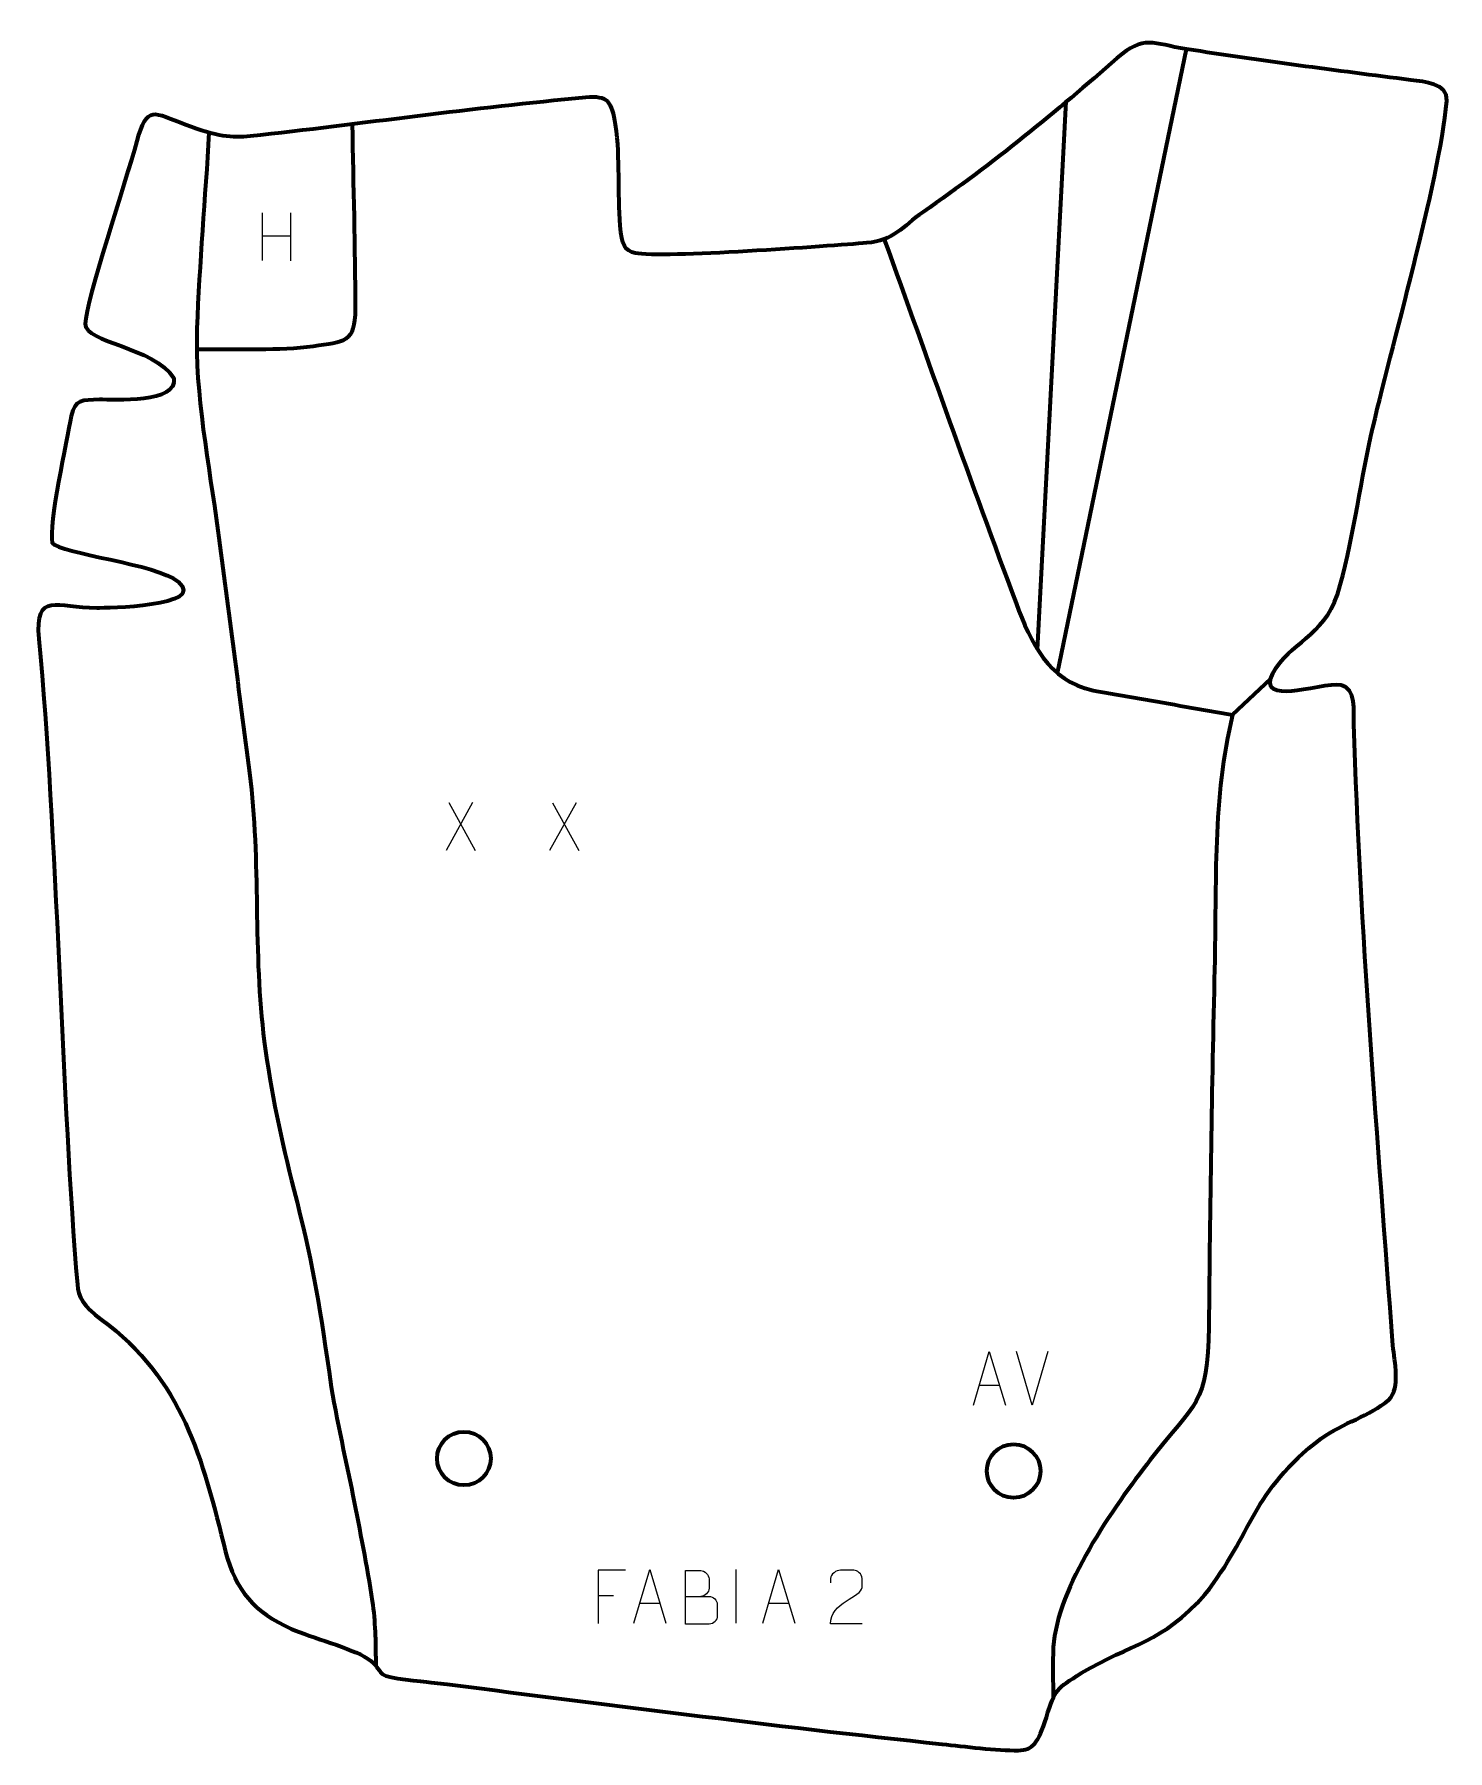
# Model space of a CAD drawing. Header units: millimetres. Extents: x -591 to 67, y 99 to 899.
import ezdxf

# ---------------------------------------------------------------- set-up
doc = ezdxf.new("R2010")
doc.units = ezdxf.units.MM
doc.header["$MEASUREMENT"] = 0
doc.layers.add('layer 2', color=7, linetype='Continuous')
doc.layers.add('layer 3', color=7, linetype='Continuous')

msp = doc.modelspace()

# ---------------------------------------------------------------- linework, layer by layer
at = {"layer": 'layer 2', "color": 142, "lineweight": 200}
for centre in [(-391.0358, 235.424), (-134.919, 229.6034)]:
    msp.add_ellipse(centre, major_axis=(0, 12.5), ratio=1, dxfattribs=at)
at = {"layer": 'layer 2', "color": 140, "lineweight": 158}
for points in [[(-114.4566, 601.4222), (-114.4566, 601.4222), (-54.415, 892.2159), (-54.415, 892.2159)], [(-123.7764, 612.4338), (-123.7764, 612.4338), (-110.5105, 867.8427), (-110.5105, 867.8427)]]:
    msp.add_open_spline(points, degree=3, dxfattribs=at)
for points, knots in [([(-443.072, 857.2288), (-442.6617, 828.5741), (-441.6962, 799.8409), (-441.7053, 771.1942), (-441.7053, 771.1942), (-441.7103, 755.2705), (-446.712, 755.6898), (-461.2317, 753.7096), (-461.2317, 753.7096), (-476.9285, 751.5688), (-496.1211, 752.309), (-512.2469, 752.2352), (-512.2469, 752.2352), (-512.2469, 752.2352), (-515.2247, 752.2216), (-515.2247, 752.2216)], [0, 0, 0, 0, 0.2, 0.2, 0.2, 0.2, 0.4, 0.4, 0.4, 0.4, 0.6, 0.6, 0.6, 0.6, 1, 1, 1, 1]), ([(-509.8063, 853.295), (-511.564, 823.0347), (-514.33, 792.2843), (-515.4317, 762.0795), (-515.4317, 762.0795), (-516.5252, 732.0967), (-509.687, 697.9778), (-505.6492, 667.9528), (-505.6492, 667.9528), (-500.5902, 630.3342), (-495.8936, 592.6673), (-490.9624, 555.0317), (-490.9624, 555.0317), (-485.5339, 513.6001), (-489.4915, 471.1109), (-484.0349, 429.6831), (-484.0349, 429.6831), (-481.0221, 406.8093), (-476.0976, 383.3243), (-470.2982, 360.7648), (-470.2982, 360.7648), (-462.0201, 328.5638), (-458.6013, 309.3245), (-453.8925, 275.7575), (-453.8925, 275.7575), (-451.2615, 257.0426), (-446.4718, 236.8973), (-442.7571, 218.165), (-442.7571, 218.165), (-439.5104, 201.7921), (-436.2676, 185.4753), (-433.7626, 168.9662), (-433.7626, 168.9662), (-432.3106, 159.2809), (-432.1865, 150.3855), (-432.1408, 140.6415), (-432.1408, 140.6415), (-432.1408, 140.6415), (-432.1334, 138.8889), (-432.1334, 138.8889)], [0, 0, 0, 0, 0.09090909, 0.09090909, 0.09090909, 0.09090909, 0.18181818, 0.18181818, 0.18181818, 0.18181818, 0.27272727, 0.27272727, 0.27272727, 0.27272727, 0.36363636, 0.36363636, 0.36363636, 0.36363636, 0.45454545, 0.45454545, 0.45454545, 0.45454545, 0.54545455, 0.54545455, 0.54545455, 0.54545455, 0.63636364, 0.63636364, 0.63636364, 0.63636364, 0.72727273, 0.72727273, 0.72727273, 0.72727273, 0.81818182, 0.81818182, 0.81818182, 0.81818182, 1, 1, 1, 1]), ([(-195.206, 803.4971), (-174.7074, 746.9847), (-154.9422, 690.2149), (-133.74, 633.9584), (-133.74, 633.9584), (-126.8156, 615.5997), (-118.8643, 597.9875), (-97.8919, 593.3589), (-97.8919, 593.3589), (-90.7247, 591.9628), (-83.4381, 590.9199), (-76.2364, 589.6593), (-76.2364, 589.6593), (-61.7898, 587.0501), (-47.3366, 584.4795), (-32.8763, 581.9474), (-32.8763, 581.9474), (-32.8763, 581.9474), (-15.1513, 598.7572), (-15.1513, 598.7572)], [0, 0, 0, 0, 0.16666667, 0.16666667, 0.16666667, 0.16666667, 0.33333333, 0.33333333, 0.33333333, 0.33333333, 0.5, 0.5, 0.5, 0.5, 0.66666667, 0.66666667, 0.66666667, 0.66666667, 1, 1, 1, 1]), ([(-32.8763, 581.9474), (-42.3701, 543.6836), (-40.3614, 502.8569), (-41.3032, 463.5774), (-41.3032, 463.5774), (-42.6456, 407.9022), (-43.4748, 352.6679), (-43.9871, 296.9846), (-43.9871, 296.9846), (-44.3258, 260.1706), (-50.4226, 261.7595), (-71.2957, 234.7319), (-71.2957, 234.7319), (-88.4808, 212.4796), (-114.6695, 175.6314), (-116.4321, 147.458), (-116.4321, 147.458), (-116.8873, 140.1813), (-116.5163, 131.1548), (-116.54, 123.6628)], [0, 0, 0, 0, 0.16666667, 0.16666667, 0.16666667, 0.16666667, 0.33333333, 0.33333333, 0.33333333, 0.33333333, 0.5, 0.5, 0.5, 0.5, 0.66666667, 0.66666667, 0.66666667, 0.66666667, 1, 1, 1, 1])]:
    msp.add_open_spline(points, degree=3, knots=knots, dxfattribs=at)
at = {"layer": 'layer 3', "color": 242, "lineweight": 158}
msp.add_open_spline([(15.9288, 638.1168), (9.3535, 618.3267), (-6.1098, 615.7355), (-14.1641, 601.3232), (-14.1641, 601.3232), (-18.0888, 593.2016), (-12.0625, 592.583), (-5.29, 593.0205), (-5.29, 593.0205), (0.5388, 593.3971), (13.3117, 596.7612), (17.6199, 595.8303), (17.6199, 595.8303), (24.7843, 594.2823), (23.4315, 583.4721), (23.5807, 577.5822), (23.5807, 577.5822), (26.4657, 483.2542), (34.8385, 382.5805), (41.798, 288.0047), (41.798, 288.0047), (42.5196, 280.4413), (45.3924, 268.609), (39.9036, 262.7112), (39.9036, 262.7112), (30.904, 255.135), (18.6262, 252.1054), (8.4088, 244.768), (8.4088, 244.768), (-24.4361, 219.898), (-23.2883, 200.5527), (-45.7713, 172.1063), (-45.7713, 172.1063), (-65.8052, 149.1555), (-79.807, 149.3972), (-103.3499, 135.4909), (-103.3499, 135.4909), (-115.1274, 127.9004), (-115.4461, 128.175), (-119.6777, 114.7822), (-119.6777, 114.7822), (-123.4978, 102.6919), (-125.9006, 99.5577), (-132.7445, 99.3967), (-132.7445, 99.3967), (-142.7831, 99.26), (-158.0699, 101.2752), (-168.2322, 102.3411), (-168.2322, 102.3411), (-247.8957, 110.7116), (-326.8851, 121.2446), (-406.3307, 131.1055), (-406.3307, 131.1055), (-410.5271, 131.6263), (-426.5107, 132.649), (-428.9655, 134.9251), (-428.9655, 134.9251), (-431.7214, 137.4802), (-431.2818, 139.1519), (-435.9636, 142.1997), (-435.9636, 142.1997), (-443.5292, 147.1249), (-461.7804, 151.7995), (-471.5718, 156.0932), (-471.5718, 156.0932), (-488.6473, 163.7858), (-497.2601, 173.7874), (-502.0806, 191.9979), (-502.0806, 191.9979), (-512.8138, 235.1727), (-522.0255, 272.4233), (-559.981, 300.186), (-559.981, 300.186), (-568.429, 306.3653), (-570.6755, 310.9722), (-571.1435, 316.4432), (-571.1435, 316.4432), (-578.3207, 400.3412), (-580.6915, 528.4956), (-589.0723, 617.4708), (-589.0723, 617.4708), (-591.1791, 639.8382), (-580.7018, 631.6033), (-562.0037, 631.7462), (-562.0037, 631.7462), (-558.078, 631.7762), (-510.4675, 632.2456), (-524.1441, 644.076), (-524.1441, 644.076), (-533.5979, 652.2535), (-579.659, 657.1777), (-582.8153, 662.1709), (-582.8153, 662.1709), (-584.7934, 670.3933), (-576.0272, 710.1296), (-573.9809, 721.1033), (-573.9809, 721.1033), (-572.1717, 729.1593), (-568.9487, 728.6114), (-560.8598, 728.8721), (-560.8598, 728.8721), (-554.4674, 729.022), (-523.795, 726.9129), (-526.2525, 738.9075), (-526.2525, 738.9075), (-535.7479, 753.7687), (-567.6387, 755.1664), (-567.4608, 764.2582), (-567.4608, 764.2582), (-567.2544, 774.7932), (-548.6093, 830.5191), (-543.4595, 849.2597), (-543.4595, 849.2597), (-538.7315, 866.5039), (-535.6985, 862.5341), (-520.7729, 856.9368), (-520.7729, 856.9368), (-506.0229, 851.4054), (-499.0869, 850.6869), (-490.64, 851.616), (-490.64, 851.616), (-438.498, 857.3509), (-386.7906, 864.8828), (-334.3298, 869.6482), (-334.3298, 869.6482), (-323.7854, 870.6061), (-322.1538, 867.8033), (-320.3373, 857.0537), (-320.3373, 857.0537), (-318.0418, 840.5826), (-319.5325, 825.7869), (-318.1759, 809.9024), (-318.1759, 809.9024), (-317.4124, 800.9621), (-316.1535, 798.209), (-311.1638, 797.1502), (-311.1638, 797.1502), (-298.8466, 794.5366), (-219.9501, 800.5714), (-203.4609, 801.8894), (-203.4609, 801.8894), (-190.5607, 802.9206), (-187.1228, 809.3483), (-177.1016, 816.276), (-177.1016, 816.276), (-144.222, 839.0059), (-114.8167, 863.4232), (-86.8728, 887.9433), (-86.8728, 887.9433), (-74.132, 899.123), (-70.2, 894.6676), (-54.415, 892.2159), (-54.415, 892.2159), (-19.8575, 886.8485), (15.4456, 882.1847), (50.1556, 877.7901), (50.1556, 877.7901), (56.5666, 876.9187), (67.2974, 876.5069), (66.8749, 868.0843), (66.8749, 868.0843), (63.1784, 828.5056), (40.9764, 754.0715), (31.5511, 711.8774), (31.5511, 711.8774), (26.1508, 687.699), (22.9976, 661.3478), (15.9288, 638.1168)], degree=3, knots=[0, 0, 0, 0, 0.02325581, 0.02325581, 0.02325581, 0.02325581, 0.04651163, 0.04651163, 0.04651163, 0.04651163, 0.06976744, 0.06976744, 0.06976744, 0.06976744, 0.09302326, 0.09302326, 0.09302326, 0.09302326, 0.11627907, 0.11627907, 0.11627907, 0.11627907, 0.13953488, 0.13953488, 0.13953488, 0.13953488, 0.1627907, 0.1627907, 0.1627907, 0.1627907, 0.18604651, 0.18604651, 0.18604651, 0.18604651, 0.20930233, 0.20930233, 0.20930233, 0.20930233, 0.23255814, 0.23255814, 0.23255814, 0.23255814, 0.25581395, 0.25581395, 0.25581395, 0.25581395, 0.27906977, 0.27906977, 0.27906977, 0.27906977, 0.30232558, 0.30232558, 0.30232558, 0.30232558, 0.3255814, 0.3255814, 0.3255814, 0.3255814, 0.34883721, 0.34883721, 0.34883721, 0.34883721, 0.37209302, 0.37209302, 0.37209302, 0.37209302, 0.39534884, 0.39534884, 0.39534884, 0.39534884, 0.41860465, 0.41860465, 0.41860465, 0.41860465, 0.44186047, 0.44186047, 0.44186047, 0.44186047, 0.46511628, 0.46511628, 0.46511628, 0.46511628, 0.48837209, 0.48837209, 0.48837209, 0.48837209, 0.51162791, 0.51162791, 0.51162791, 0.51162791, 0.53488372, 0.53488372, 0.53488372, 0.53488372, 0.55813953, 0.55813953, 0.55813953, 0.55813953, 0.58139535, 0.58139535, 0.58139535, 0.58139535, 0.60465116, 0.60465116, 0.60465116, 0.60465116, 0.62790698, 0.62790698, 0.62790698, 0.62790698, 0.65116279, 0.65116279, 0.65116279, 0.65116279, 0.6744186, 0.6744186, 0.6744186, 0.6744186, 0.69767442, 0.69767442, 0.69767442, 0.69767442, 0.72093023, 0.72093023, 0.72093023, 0.72093023, 0.74418605, 0.74418605, 0.74418605, 0.74418605, 0.76744186, 0.76744186, 0.76744186, 0.76744186, 0.79069767, 0.79069767, 0.79069767, 0.79069767, 0.81395349, 0.81395349, 0.81395349, 0.81395349, 0.8372093, 0.8372093, 0.8372093, 0.8372093, 0.86046512, 0.86046512, 0.86046512, 0.86046512, 0.88372093, 0.88372093, 0.88372093, 0.88372093, 0.90697674, 0.90697674, 0.90697674, 0.90697674, 0.93023256, 0.93023256, 0.93023256, 0.93023256, 0.95348837, 0.95348837, 0.95348837, 0.95348837, 1, 1, 1, 1], dxfattribs=at)
at = {"layer": 'layer 3', "color": 250, "lineweight": 9}
for points in [[(-485.0228, 815.8742), (-485.0228, 815.8742), (-485.0228, 793.6815), (-485.0228, 793.6815)], [(-471.9071, 815.8742), (-471.9071, 815.8742), (-471.9071, 793.5239), (-471.9071, 793.5239)], [(-485.0053, 805.2318), (-485.0053, 805.2318), (-471.9071, 805.2318), (-471.9071, 805.2318)], [(-387.0533, 541.0808), (-387.0533, 541.0808), (-399.3605, 518.7822), (-399.3605, 518.7822)], [(-398.0576, 541.0808), (-398.0576, 541.0808), (-385.7504, 518.7305), (-385.7504, 518.7305)], [(-338.7768, 541.0549), (-338.7768, 541.0549), (-351.084, 518.7563), (-351.084, 518.7563)], [(-349.7811, 541.0549), (-349.7811, 541.0549), (-337.4739, 518.7046), (-337.4739, 518.7046)], [(-126.3046, 260.3004), (-126.3046, 260.3004), (-133.6264, 285.254), (-133.6264, 285.254)], [(-118.9827, 285.254), (-118.9827, 285.254), (-126.3045, 260.3004), (-126.3045, 260.3004)], [(-150.9415, 269.5571), (-150.9415, 269.5571), (-141.4458, 269.5571), (-141.4458, 269.5571)], [(-264.3739, 183.6642), (-264.3739, 183.6642), (-264.3739, 158.6901), (-264.3739, 158.6901)], [(-328.5588, 171.5469), (-328.5588, 171.5469), (-321.3907, 171.5469), (-321.3907, 171.5469)], [(-309.1218, 167.9498), (-309.1218, 167.9498), (-299.6261, 167.9498), (-299.6261, 167.9498)], [(-249.1218, 167.9498), (-249.1218, 167.9498), (-239.6261, 167.9498), (-239.6261, 167.9498)]]:
    msp.add_open_spline(points, degree=3, dxfattribs=at)
for points, knots in [([(-153.6641, 260.3077), (-153.6641, 260.3077), (-146.2931, 285.2612), (-146.2931, 285.2612), (-146.2931, 285.2612), (-146.2931, 285.2612), (-138.7232, 260.3077), (-138.7232, 260.3077)], [0, 0, 0, 0, 0.33333333, 0.33333333, 0.33333333, 0.33333333, 1, 1, 1, 1]), ([(-315.6848, 183.4266), (-315.6848, 183.4266), (-328.5588, 183.4266), (-328.5588, 183.4266), (-328.5588, 183.4266), (-328.5588, 183.4266), (-328.5588, 158.473), (-328.5588, 158.473)], [0, 0, 0, 0, 0.33333333, 0.33333333, 0.33333333, 0.33333333, 1, 1, 1, 1]), ([(-311.8444, 158.7004), (-311.8444, 158.7004), (-304.4734, 183.6539), (-304.4734, 183.6539), (-304.4734, 183.6539), (-304.4734, 183.6539), (-296.9035, 158.7004), (-296.9035, 158.7004)], [0, 0, 0, 0, 0.33333333, 0.33333333, 0.33333333, 0.33333333, 1, 1, 1, 1]), ([(-287.7585, 171.1771), (-284.1199, 171.1775), (-280.5328, 171.1775), (-276.8934, 171.1771), (-276.8934, 171.1771), (-274.918, 171.1598), (-272.9944, 169.4237), (-272.9944, 167.3741), (-272.9944, 167.3741), (-272.9948, 166.2455), (-272.9948, 163.1961), (-272.9944, 162.0672), (-272.9944, 162.0672), (-272.9768, 160.2093), (-274.5189, 158.1954), (-276.8404, 158.2123), (-276.8404, 158.2123), (-280.4802, 158.2127), (-284.1196, 158.2127), (-287.7585, 158.2123), (-287.7585, 158.2123), (-287.7585, 166.5306), (-287.7585, 174.8484), (-287.7585, 183.1659), (-287.7585, 183.1659), (-285.3848, 183.1659), (-283.0107, 183.1659), (-280.6365, 183.1659), (-280.6365, 183.1659), (-278.9557, 183.1835), (-276.8589, 181.273), (-276.8412, 179.3106), (-276.8412, 179.3106), (-276.8416, 177.2445), (-276.8416, 177.0985), (-276.8412, 175.032), (-276.8412, 175.032), (-276.8239, 172.9659), (-278.6784, 171.1598), (-280.6884, 171.1771)], [0, 0, 0, 0, 0.09090909, 0.09090909, 0.09090909, 0.09090909, 0.18181818, 0.18181818, 0.18181818, 0.18181818, 0.27272727, 0.27272727, 0.27272727, 0.27272727, 0.36363636, 0.36363636, 0.36363636, 0.36363636, 0.45454545, 0.45454545, 0.45454545, 0.45454545, 0.54545455, 0.54545455, 0.54545455, 0.54545455, 0.63636364, 0.63636364, 0.63636364, 0.63636364, 0.72727273, 0.72727273, 0.72727273, 0.72727273, 0.81818182, 0.81818182, 0.81818182, 0.81818182, 1, 1, 1, 1]), ([(-251.8444, 158.7004), (-251.8444, 158.7004), (-244.4734, 183.6539), (-244.4734, 183.6539), (-244.4734, 183.6539), (-244.4734, 183.6539), (-236.9035, 158.7004), (-236.9035, 158.7004)], [0, 0, 0, 0, 0.33333333, 0.33333333, 0.33333333, 0.33333333, 1, 1, 1, 1]), ([(-205.5617, 158.3764), (-210.4761, 158.3767), (-215.3905, 158.3767), (-220.3046, 158.3764), (-220.3046, 158.3764), (-220.3046, 168.3087), (-205.6536, 170.9499), (-205.5617, 175.2602), (-205.5617, 175.2602), (-205.562, 176.6843), (-205.562, 178.108), (-205.5617, 179.5313), (-205.5617, 179.5313), (-205.5786, 181.6084), (-207.7014, 183.3332), (-209.3724, 183.3505), (-209.3724, 183.3505), (-211.4456, 183.3501), (-213.5185, 183.3501), (-215.5909, 183.3505), (-215.5909, 183.3505), (-217.413, 183.367), (-220.2377, 181.5749), (-220.3046, 179.4813), (-220.3046, 179.4813), (-220.3046, 179.4813), (-220.3046, 177.4265), (-220.3046, 177.4265)], [0, 0, 0, 0, 0.125, 0.125, 0.125, 0.125, 0.25, 0.25, 0.25, 0.25, 0.375, 0.375, 0.375, 0.375, 0.5, 0.5, 0.5, 0.5, 0.625, 0.625, 0.625, 0.625, 0.75, 0.75, 0.75, 0.75, 1, 1, 1, 1])]:
    msp.add_open_spline(points, degree=3, knots=knots, dxfattribs=at)

doc.saveas('drawing.dxf')
